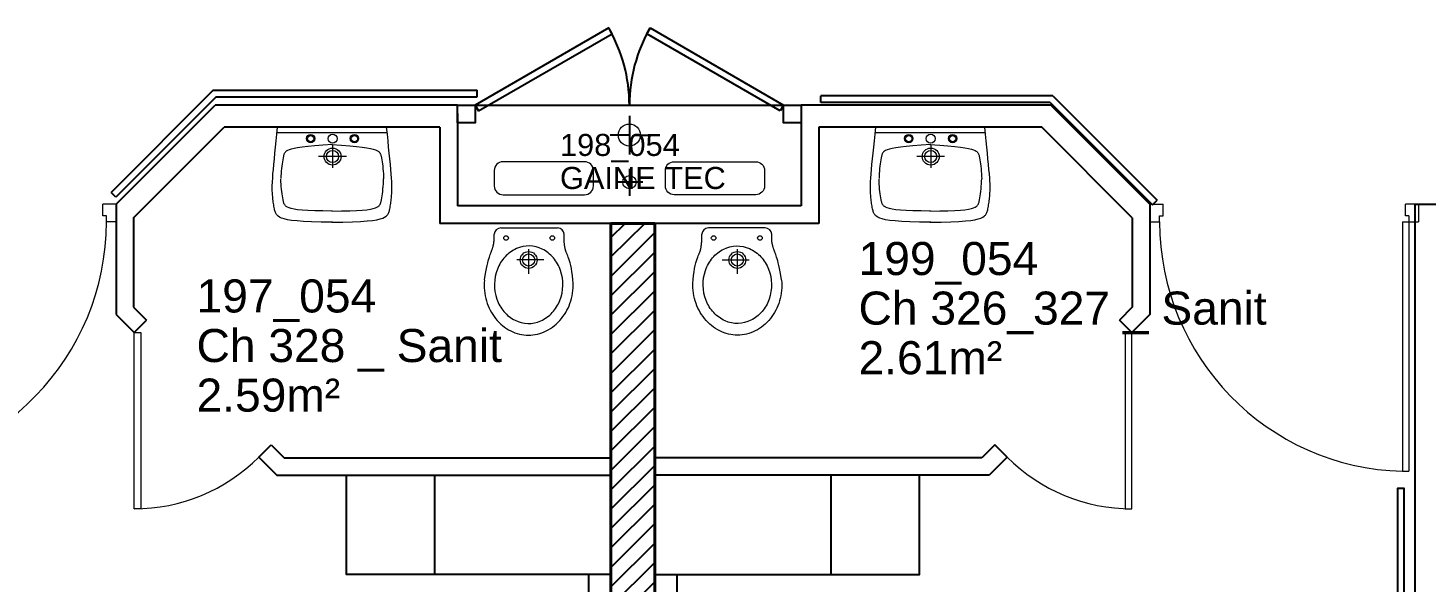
# Model space of a CAD drawing. Header units: metres. Extents: x 143.8 to 210.8, y 45.3 to 115.9.
# Drawn here: x 195.47 to 201.82, y 52.31 to 54.82 of the extents above; entities that cross this region are included whole.
import ezdxf

# ---------------------------------------------------------------- set-up
doc = ezdxf.new("R2010")
doc.units = ezdxf.units.M
doc.header["$LTSCALE"] = 0.6
doc.header["$MEASUREMENT"] = 0
doc.linetypes.add('CONTINU', pattern=[0])
doc.layers.get('0').update_dxf_attribs({"linetype": 'CONTINUOUS'})
for name, color, linetype in [('009 main courant', 181, 'CONTINUOUS'), ('A_AGENC', 204, 'CONTINUOUS'), ('A_EQMP', 142, 'CONTINUOUS'), ('A_Etiqu_Gaine', 8, 'CONTINUOUS'), ('A_Etiqu_Gaine_code', 8, 'CONTINUOUS'), ('A_Etiqu_Local', 8, 'CONTINUOUS'), ('A_HACH_STRUC', 7, 'CONTINUOUS'), ('A_MUR_CLOIS', 8, 'CONTINU')]:
    doc.layers.add(name, color=color, linetype=linetype)
for name, color, linetype, lineweight in [('A_MURS_STRU', 7, 'CONTINU', 40), ('A_PORTE', 8, 'CONTINU', 0), ('A_SANI', 5, 'CONTINU', 0)]:
    doc.layers.add(name, color=color, linetype=linetype, lineweight=lineweight)
doc.styles.add('Attribut', font='arial.ttf')

# ---------------------------------------------------------------- blocks, each defined once
blk = doc.blocks.new('A_Etiqu_Local')
at = {"style": 'Attribut', "flags": 1}
for tag, p in [('CODE_HOPITAL', (-0.4463, 1.632)), ('CODE_SITE', (-0.4463, 1.407)), ('CODE_BATIMENT', (-0.4463, 1.182)), ('CODE_SECTEUR', (-0.4463, 0.957)), ('CODE_ETAGE', (-0.4463, 0.732)), ('NOM_NORMALISE', (-0.4463, -0.843)), ('SECTEUR_ACTIVITE', (-0.4463, -1.068)), ('SOUS_SECTEUR_ACTIVITE', (-0.4463, -1.293)), ('VOLUME', (-0.4463, -1.518)), ('SERVICE', (-0.4463, -1.743)), ('CODE_UG', (-0.4463, -1.968)), ('CODE_UA', (-0.4463, -2.193)), ('CODE_POLE', (-0.4463, -2.418)), ('OCCUPANT_EXTERNE', (-0.4463, -2.643)), ('DISPONIBILITE', (-0.4463, -2.868)), ('ACCES_HANDICAPES', (-0.4463, -3.093)), ('NATURE_SOL', (-0.4463, -3.318)), ('RISQUE_LABORATOIRE', (-0.4463, -3.543)), ('AMIANTE', (-0.4463, -3.768))]:
    blk.add_attdef(tag, p, '', height=0.15, dxfattribs=at)
at = {"layer": 'A_Etiqu_Local', "style": 'Attribut'}
for tag, p in [('CODE_PIECE', (-0.4463, 0.282)), ('NOM_USAGE', (-0.4463, 0.057)), ('SURFACE', (-0.4463, -0.168))]:
    blk.add_attdef(tag, p, '', height=0.15, dxfattribs=at)
blk = doc.blocks.new('A_Etiqu_Gaine')
at = {"style": 'Attribut', "flags": 1}
for tag, p in [('CODE_HOPITAL', (-0.4323, 0.8651)), ('CODE_SITE', (-0.4323, 0.7151)), ('CODE_BATIMENT', (-0.4323, 0.5651)), ('CODE_SECTEUR', (-0.4323, 0.4151)), ('CODE_ETAGE', (-0.4323, 0.2651)), ('NOM_NORMALISE', (-0.4323, -0.3349)), ('SECTEUR_ACTIVITE', (-0.4323, -0.4849)), ('SOUS_SECTEUR_ACTIVITE', (-0.4323, -0.6349)), ('SURFACE', (-0.4323, -0.7849)), ('CODE_UG', (-0.4323, -0.9349)), ('CODE_POLE', (-0.4323, -1.0849)), ('AMIANTE', (-0.4323, -1.2349))]:
    blk.add_attdef(tag, p, '', height=0.1, dxfattribs=at)
at = {"layer": 'A_Etiqu_Gaine', "style": 'Attribut'}
blk.add_attdef('NOM_USAGE', (-0.4323, -0.1849), '', height=0.1, dxfattribs=at)
at = {"layer": 'A_Etiqu_Gaine_code', "style": 'Attribut'}
blk.add_attdef('CODE_PIECE', (-0.4323, -0.0349), '', height=0.1, dxfattribs=at)

msp = doc.modelspace()

# ---------------------------------------------------------------- hatches: boundary and pattern name
at = {"layer": 'A_HACH_STRUC'}
h = msp.add_hatch(dxfattribs=at)
h.set_pattern_fill('ANSI31', color=8, scale=0.5, angle=359.76959, style=0)
h.set_pattern_definition([(44.7696, (198.016245, 47.69638), (-0.0440161, 0.04437154), [])])
h.paths.add_polyline_path([(198.3162, 53.9339), (198.1162, 53.9339), (198.1162, 49.0214), (198.0162, 49.0214), (198.0162, 48.9464), (198.1162, 48.9464), (198.1162, 47.6964), (198.1913, 47.6964), (198.3163, 47.6964), (198.3411, 47.6964), (198.3411, 47.7964), (198.3162, 47.7964)])

# ---------------------------------------------------------------- linework, layer by layer
at = {"layer": '009 main courant', "color": 8, "linetype": 'Continuous'}
for p, q in [((196.311, 54.538), (195.8476, 54.0746)), ((196.311, 54.538), (197.5093, 54.538)), ((197.5093, 54.508), (197.5093, 54.538)), ((196.3235, 54.508), (195.8688, 54.0534)), ((196.3235, 54.508), (197.5093, 54.508)), ((199.0688, 54.4831), (199.0688, 54.5131)), ((200.1222, 54.5131), (199.0688, 54.5131)), ((200.1098, 54.4831), (199.0688, 54.4831)), ((200.1098, 54.4831), (200.5744, 54.0185)), ((200.1222, 54.5131), (200.5956, 54.0397)), ((195.8688, 54.0534), (195.8476, 54.0746)), ((200.5744, 54.0185), (200.5956, 54.0397))]:
    msp.add_line(p, q, dxfattribs=at)
msp.add_lwpolyline([(201.7163, 50.5362), (201.7163, 52.7311), (201.6863, 52.7311), (201.6863, 50.5362)], dxfattribs=at)
at = {"layer": 'A_AGENC', "color": 8, "linetype": 'Continuous'}
for p, q in [((198.1062, 54.8209), (197.4999, 54.4709)), ((197.5149, 54.4449), (198.1212, 54.7949)), ((198.1212, 54.7949), (198.1062, 54.8209)), ((198.2787, 54.7949), (198.2937, 54.8209)), ((198.8849, 54.4449), (198.2787, 54.7949)), ((198.2937, 54.8209), (198.8999, 54.4709)), ((197.4999, 54.4709), (197.5149, 54.4449)), ((198.8999, 54.4709), (198.8849, 54.4449))]:
    msp.add_line(p, q, dxfattribs=at)
for points in [[(197.4999, 54.4709), (197.4999, 54.3909), (197.4199, 54.3909), (197.4199, 54.4709), (198.9799, 54.4709)], [(198.9799, 54.4709), (198.9799, 54.3909), (198.8999, 54.3909), (198.8999, 54.4709)]]:
    msp.add_lwpolyline(points, dxfattribs=at)
for centre, start, end in [((197.4999, 54.4709), 0.00001, 30.00001), ((198.8999, 54.4709), 150.00001, 180.00001)]:
    msp.add_arc(centre, 0.7, start, end, dxfattribs=at)
at = {"layer": 'A_EQMP', "color": 8, "linetype": 'Continuous'}
for p, q in [((198.2, 54.4226), (198.2, 54.2469)), ((198.2, 54.3347), (198.1122, 54.3347)), ((198.2251, 54.3347), (198.3129, 54.3347)), ((198.2, 54.1824), (198.2, 54.0594)), ((198.2615, 54.1209), (198.1385, 54.1209)), ((197.3162, 52.3409), (197.3162, 52.7909)), ((199.1162, 52.3409), (199.1162, 52.7909)), ((198.0163, 49.1014), (198.0163, 52.3409)), ((198.4162, 48.7764), (198.4162, 52.3409))]:
    msp.add_line(p, q, dxfattribs=at)
for points in [[(198.1162, 52.7909), (198.1162, 52.3409), (196.9162, 52.3409), (196.9162, 52.7909)], [(198.3162, 52.7909), (198.3162, 52.3409), (199.5162, 52.3409), (199.5162, 52.7909)]]:
    msp.add_lwpolyline(points, close=True, dxfattribs=at)
at = {"layer": 'A_MUR_CLOIS', "color": 8, "linetype": 'Continuous'}
for p, q in [((195.8696, 54.0209), (196.3196, 54.4709)), ((197.4199, 54.4709), (196.3196, 54.4709)), ((200.1131, 54.4709), (198.9799, 54.4709)), ((198.9799, 54.4709), (198.9799, 54.0139)), ((200.5629, 54.0209), (200.1129, 54.4709)), ((197.4199, 54.4334), (197.4199, 54.0139)), ((195.9496, 53.9595), (196.361, 54.3709)), ((197.3399, 54.3709), (196.361, 54.3709)), ((197.3399, 54.3709), (197.3399, 53.9339)), ((200.0715, 54.3709), (199.0599, 54.3709)), ((199.0599, 54.3709), (199.0599, 53.9339)), ((200.4829, 53.9595), (200.0715, 54.3709)), ((195.8696, 54.0209), (195.8696, 53.5209)), ((198.9799, 54.0139), (197.4199, 54.0139)), ((200.5629, 54.0209), (200.5629, 53.5209)), ((201.7661, 50.4462), (201.7663, 54.0209)), ((195.9496, 53.9595), (195.9496, 53.5541)), ((200.4829, 53.9595), (200.4829, 53.5541)), ((198.1162, 53.9339), (197.3399, 53.9339)), ((199.0599, 53.9339), (198.3162, 53.9339)), ((195.8696, 53.5209), (195.9518, 53.4388)), ((195.9496, 53.5541), (196.0084, 53.4953)), ((200.4829, 53.5541), (200.4241, 53.4953)), ((200.5629, 53.5209), (200.4807, 53.4388)), ((195.9518, 53.4388), (196.0084, 53.4953)), ((200.4807, 53.4388), (200.4241, 53.4953)), ((196.5175, 52.8731), (196.574, 52.9297)), ((196.574, 52.9297), (196.6328, 52.8709)), ((199.8584, 52.9297), (199.7997, 52.8709)), ((199.915, 52.8731), (199.8584, 52.9297)), ((196.5175, 52.8731), (196.5996, 52.7909)), ((196.6328, 52.8709), (198.1162, 52.8709)), ((199.7997, 52.8709), (198.3162, 52.8709)), ((199.915, 52.8731), (199.8329, 52.7909)), ((196.5996, 52.7909), (198.1162, 52.7909)), ((199.8329, 52.7909), (198.3162, 52.7909))]:
    msp.add_line(p, q, dxfattribs=at)
msp.add_lwpolyline([(201.7663, 54.0209), (201.8664, 54.0209)], dxfattribs=at)
at = {"layer": 'A_MURS_STRU', "color": 8, "linetype": 'Continuous'}
for p, q in [((198.1162, 53.9339), (198.1162, 49.0214)), ((198.3162, 47.7964), (198.3162, 53.9339))]:
    msp.add_line(p, q, dxfattribs=at)
at = {"layer": 'A_MURS_STRU', "color": 8}
msp.add_line((198.1162, 53.9339), (198.3162, 53.9339), dxfattribs=at)
at = {"layer": 'A_PORTE', "color": 8, "linetype": 'Continuous'}
for p, q in [((195.8098, 53.9687), (195.8098, 54.0209)), ((195.8696, 54.0209), (195.8098, 54.0209)), ((195.8696, 54.0209), (195.8696, 53.9409)), ((200.5629, 54.0209), (200.5629, 53.9409)), ((200.5629, 54.0209), (200.6227, 54.0209)), ((200.6227, 53.9687), (200.6227, 54.0209)), ((201.7227, 53.9687), (201.7227, 54.0209)), ((201.7826, 54.0209), (201.7227, 54.0209)), ((201.7826, 54.0209), (201.7826, 53.9409)), ((195.8258, 53.9687), (195.8098, 53.9687)), ((195.8258, 53.9409), (195.8258, 53.9687)), ((200.6067, 53.9409), (200.6067, 53.9687)), ((200.6067, 53.9687), (200.6227, 53.9687)), ((201.7387, 53.9687), (201.7227, 53.9687)), ((201.7387, 53.9687), (201.7387, 52.8093)), ((195.8696, 53.9409), (195.8258, 53.9409)), ((200.5629, 53.9409), (200.6067, 53.9409)), ((201.7087, 53.9409), (201.7087, 52.8093)), ((201.7087, 53.9409), (201.7826, 53.9409)), ((201.7087, 52.8093), (201.7387, 52.8093))]:
    msp.add_line(p, q, dxfattribs=at)
for points in [[(195.9818, 53.4388), (195.9818, 52.6388), (195.9518, 52.6388), (195.9518, 53.4388)], [(200.4507, 53.4388), (200.4507, 52.6388), (200.4807, 52.6388), (200.4807, 53.4388)]]:
    msp.add_lwpolyline(points, close=True, dxfattribs=at)
at = {"layer": 'A_PORTE', "color": 8}
for centre, start, end in [((194.6938, 53.9409), 271.51862, 360), ((201.7387, 53.9409), 180, 268.48138)]:
    msp.add_arc(centre, 1.132, start, end, dxfattribs=at)
at = {"layer": 'A_PORTE', "color": 8, "linetype": 'Continuous'}
for centre, start, end in [((195.9518, 53.4388), 270, 315.00002), ((200.4807, 53.4388), 224.99998, 270)]:
    msp.add_arc(centre, 0.8, start, end, dxfattribs=at)
at = {"layer": 'A_SANI', "color": 8, "linetype": 'Continuous'}
for p, q in [((196.5967, 54.3092), (196.5997, 54.3395)), ((196.5997, 54.3395), (196.6028, 54.3709)), ((196.6028, 54.3709), (197.0981, 54.3709)), ((196.6028, 54.346), (197.0981, 54.346)), ((197.1012, 54.3395), (197.0981, 54.3709)), ((197.1043, 54.3092), (197.1012, 54.3395)), ((199.3119, 54.3092), (199.3149, 54.3395)), ((199.3149, 54.3395), (199.318, 54.3709)), ((199.318, 54.3709), (199.8134, 54.3709)), ((199.318, 54.346), (199.8134, 54.346)), ((199.8165, 54.3395), (199.8134, 54.3709)), ((199.8195, 54.3092), (199.8165, 54.3395)), ((196.591, 54.2525), (196.5938, 54.2802)), ((196.5938, 54.2802), (196.5967, 54.3092)), ((196.8525, 54.2884), (196.8525, 54.1863)), ((197.1072, 54.2802), (197.1043, 54.3092)), ((197.11, 54.2525), (197.1072, 54.2802)), ((199.3062, 54.2525), (199.309, 54.2802)), ((199.309, 54.2802), (199.3119, 54.3092)), ((199.5677, 54.2884), (199.5677, 54.1863)), ((199.8224, 54.2802), (199.8195, 54.3092)), ((199.8252, 54.2525), (199.8224, 54.2802)), ((196.5839, 54.1793), (196.586, 54.202)), ((196.586, 54.202), (196.5884, 54.2264)), ((196.5884, 54.2264), (196.591, 54.2525)), ((196.9157, 54.2374), (196.7892, 54.2374)), ((197.1126, 54.2264), (197.11, 54.2525)), ((197.115, 54.202), (197.1126, 54.2264)), ((197.1171, 54.1793), (197.115, 54.202)), ((199.2991, 54.1793), (199.3012, 54.202)), ((199.3012, 54.202), (199.3036, 54.2264)), ((199.3036, 54.2264), (199.3062, 54.2525)), ((199.6309, 54.2374), (199.5044, 54.2374)), ((199.8278, 54.2264), (199.8252, 54.2525)), ((199.8302, 54.202), (199.8278, 54.2264)), ((199.8323, 54.1793), (199.8302, 54.202)), ((196.5796, 54.1237), (196.5807, 54.1401)), ((196.5807, 54.1401), (196.5821, 54.1586)), ((196.5821, 54.1586), (196.5839, 54.1793)), ((197.1189, 54.1586), (197.1171, 54.1793)), ((197.1203, 54.1401), (197.1189, 54.1586)), ((197.1214, 54.1237), (197.1203, 54.1401)), ((199.2948, 54.1237), (199.2959, 54.1401)), ((199.2959, 54.1401), (199.2973, 54.1586)), ((199.2973, 54.1586), (199.2991, 54.1793)), ((199.8341, 54.1586), (199.8323, 54.1793)), ((199.8355, 54.1401), (199.8341, 54.1586)), ((199.8366, 54.1237), (199.8355, 54.1401)), ((196.5787, 54.0972), (196.5788, 54.1032)), ((196.5787, 54.0914), (196.5787, 54.0972)), ((196.5788, 54.0857), (196.5787, 54.0914)), ((196.5788, 54.1032), (196.5789, 54.1096)), ((196.5791, 54.0801), (196.5788, 54.0857)), ((196.5789, 54.1096), (196.5792, 54.1164)), ((196.5794, 54.0745), (196.5791, 54.0801)), ((196.5792, 54.1164), (196.5796, 54.1237)), ((196.5797, 54.0688), (196.5794, 54.0745)), ((197.1212, 54.0688), (197.1216, 54.0745)), ((197.1218, 54.1164), (197.1214, 54.1237)), ((197.1216, 54.0745), (197.1219, 54.0801)), ((197.122, 54.1096), (197.1218, 54.1164)), ((197.1219, 54.0801), (197.1221, 54.0857)), ((197.1222, 54.1032), (197.122, 54.1096)), ((197.1221, 54.0857), (197.1222, 54.0914)), ((197.1223, 54.0972), (197.1222, 54.1032)), ((197.1222, 54.0914), (197.1223, 54.0972)), ((199.2939, 54.0972), (199.294, 54.1032)), ((199.2939, 54.0914), (199.2939, 54.0972)), ((199.2941, 54.0857), (199.2939, 54.0914)), ((199.294, 54.1032), (199.2942, 54.1096)), ((199.2943, 54.0801), (199.2941, 54.0857)), ((199.2942, 54.1096), (199.2944, 54.1164)), ((199.2946, 54.0745), (199.2943, 54.0801)), ((199.2944, 54.1164), (199.2948, 54.1237)), ((199.295, 54.0688), (199.2946, 54.0745)), ((199.8365, 54.0688), (199.8368, 54.0745)), ((199.837, 54.1164), (199.8366, 54.1237)), ((199.8368, 54.0745), (199.8371, 54.0801)), ((199.8372, 54.1096), (199.837, 54.1164)), ((199.8371, 54.0801), (199.8373, 54.0857)), ((199.8374, 54.1032), (199.8372, 54.1096)), ((199.8373, 54.0857), (199.8375, 54.0914)), ((199.8375, 54.0972), (199.8374, 54.1032)), ((199.8375, 54.0914), (199.8375, 54.0972)), ((196.5802, 54.0629), (196.5797, 54.0688)), ((196.5807, 54.0567), (196.5802, 54.0629)), ((196.5814, 54.0503), (196.5807, 54.0567)), ((196.5821, 54.0438), (196.5814, 54.0503)), ((196.5828, 54.0372), (196.5821, 54.0438)), ((196.5836, 54.0307), (196.5828, 54.0372)), ((196.5845, 54.0242), (196.5836, 54.0307)), ((196.5854, 54.0179), (196.5845, 54.0242)), ((196.5864, 54.0119), (196.5854, 54.0179)), ((196.5874, 54.0062), (196.5864, 54.0119)), ((197.1136, 54.0062), (197.1146, 54.0119)), ((197.1146, 54.0119), (197.1156, 54.0179)), ((197.1156, 54.0179), (197.1165, 54.0242)), ((197.1165, 54.0242), (197.1173, 54.0307)), ((197.1173, 54.0307), (197.1182, 54.0372)), ((197.1182, 54.0372), (197.1189, 54.0438)), ((197.1189, 54.0438), (197.1196, 54.0503)), ((197.1196, 54.0503), (197.1202, 54.0567)), ((197.1202, 54.0567), (197.1208, 54.0629)), ((197.1208, 54.0629), (197.1212, 54.0688)), ((199.2954, 54.0629), (199.295, 54.0688)), ((199.296, 54.0567), (199.2954, 54.0629)), ((199.2966, 54.0503), (199.296, 54.0567)), ((199.2973, 54.0438), (199.2966, 54.0503)), ((199.298, 54.0372), (199.2973, 54.0438)), ((199.2988, 54.0307), (199.298, 54.0372)), ((199.2997, 54.0242), (199.2988, 54.0307)), ((199.3006, 54.0179), (199.2997, 54.0242)), ((199.3016, 54.0119), (199.3006, 54.0179)), ((199.3026, 54.0062), (199.3016, 54.0119)), ((199.8288, 54.0062), (199.8298, 54.0119)), ((199.8298, 54.0119), (199.8308, 54.0179)), ((199.8308, 54.0179), (199.8317, 54.0242)), ((199.8317, 54.0242), (199.8326, 54.0307)), ((199.8326, 54.0307), (199.8334, 54.0372)), ((199.8334, 54.0372), (199.8341, 54.0438)), ((199.8341, 54.0438), (199.8348, 54.0503)), ((199.8348, 54.0503), (199.8354, 54.0567)), ((199.8354, 54.0567), (199.836, 54.0629)), ((199.836, 54.0629), (199.8365, 54.0688)), ((196.5884, 54.0009), (196.5874, 54.0062)), ((196.5895, 53.996), (196.5884, 54.0009)), ((196.5906, 53.9916), (196.5895, 53.996)), ((196.5918, 53.9875), (196.5906, 53.9916)), ((196.5932, 53.9839), (196.5918, 53.9875)), ((196.5946, 53.9805), (196.5932, 53.9839)), ((196.5963, 53.9774), (196.5946, 53.9805)), ((196.5982, 53.9746), (196.5963, 53.9774)), ((196.6004, 53.9719), (196.5982, 53.9746)), ((196.6028, 53.9694), (196.6004, 53.9719)), ((196.6055, 53.967), (196.6028, 53.9694)), ((196.6121, 53.9625), (196.6055, 53.967)), ((196.6209, 53.9583), (196.6121, 53.9625)), ((196.6324, 53.9545), (196.6209, 53.9583)), ((196.6474, 53.951), (196.6324, 53.9545)), ((196.6668, 53.9479), (196.6474, 53.951)), ((196.6911, 53.9452), (196.6668, 53.9479)), ((196.7211, 53.943), (196.6911, 53.9452)), ((196.9799, 53.943), (197.0099, 53.9452)), ((197.0099, 53.9452), (197.0342, 53.9479)), ((197.0342, 53.9479), (197.0535, 53.951)), ((197.0535, 53.951), (197.0686, 53.9545)), ((197.0686, 53.9545), (197.0801, 53.9583)), ((197.0801, 53.9583), (197.0888, 53.9625)), ((197.0888, 53.9625), (197.0954, 53.967)), ((197.0954, 53.967), (197.0982, 53.9694)), ((197.0982, 53.9694), (197.1006, 53.9719)), ((197.1006, 53.9719), (197.1028, 53.9746)), ((197.1028, 53.9746), (197.1046, 53.9774)), ((197.1046, 53.9774), (197.1063, 53.9805)), ((197.1063, 53.9805), (197.1078, 53.9839)), ((197.1078, 53.9839), (197.1092, 53.9875)), ((197.1092, 53.9875), (197.1104, 53.9916)), ((197.1104, 53.9916), (197.1115, 53.996)), ((197.1115, 53.996), (197.1126, 54.0009)), ((197.1126, 54.0009), (197.1136, 54.0062)), ((199.3036, 54.0009), (199.3026, 54.0062)), ((199.3047, 53.996), (199.3036, 54.0009)), ((199.3058, 53.9916), (199.3047, 53.996)), ((199.307, 53.9875), (199.3058, 53.9916)), ((199.3084, 53.9839), (199.307, 53.9875)), ((199.3099, 53.9805), (199.3084, 53.9839)), ((199.3115, 53.9774), (199.3099, 53.9805)), ((199.3134, 53.9746), (199.3115, 53.9774)), ((199.3156, 53.9719), (199.3134, 53.9746)), ((199.318, 53.9694), (199.3156, 53.9719)), ((199.3208, 53.967), (199.318, 53.9694)), ((199.3274, 53.9625), (199.3208, 53.967)), ((199.3361, 53.9583), (199.3274, 53.9625)), ((199.3476, 53.9545), (199.3361, 53.9583)), ((199.3627, 53.951), (199.3476, 53.9545)), ((199.382, 53.9479), (199.3627, 53.951)), ((199.4063, 53.9452), (199.382, 53.9479)), ((199.4363, 53.943), (199.4063, 53.9452)), ((199.6951, 53.943), (199.7251, 53.9452)), ((199.7251, 53.9452), (199.7494, 53.9479)), ((199.7494, 53.9479), (199.7687, 53.951)), ((199.7687, 53.951), (199.7838, 53.9545)), ((199.7838, 53.9545), (199.7953, 53.9583)), ((199.7953, 53.9583), (199.804, 53.9625)), ((199.804, 53.9625), (199.8107, 53.967)), ((199.8107, 53.967), (199.8134, 53.9694)), ((199.8134, 53.9694), (199.8158, 53.9719)), ((199.8158, 53.9719), (199.818, 53.9746)), ((199.818, 53.9746), (199.8199, 53.9774)), ((199.8199, 53.9774), (199.8215, 53.9805)), ((199.8215, 53.9805), (199.823, 53.9839)), ((199.823, 53.9839), (199.8244, 53.9875)), ((199.8244, 53.9875), (199.8256, 53.9916)), ((199.8256, 53.9916), (199.8267, 53.996)), ((199.8267, 53.996), (199.8278, 54.0009)), ((199.8278, 54.0009), (199.8288, 54.0062)), ((196.7575, 53.9412), (196.7211, 53.943)), ((196.801, 53.94), (196.7575, 53.9412)), ((196.8525, 53.9392), (196.801, 53.94)), ((196.8485, 53.9392), (196.8999, 53.94)), ((196.8999, 53.94), (196.9435, 53.9412)), ((196.9435, 53.9412), (196.9799, 53.943)), ((197.5864, 53.8819), (197.5865, 53.885)), ((197.6165, 53.9139), (197.8737, 53.9139)), ((197.9038, 53.8819), (197.9037, 53.885)), ((198.5287, 53.8819), (198.5288, 53.885)), ((198.816, 53.9139), (198.5588, 53.9139)), ((198.8461, 53.8819), (198.8459, 53.885)), ((199.4727, 53.9412), (199.4363, 53.943)), ((199.5163, 53.94), (199.4727, 53.9412)), ((199.5677, 53.9392), (199.5163, 53.94)), ((199.5637, 53.9392), (199.6152, 53.94)), ((199.6152, 53.94), (199.6587, 53.9412)), ((199.6587, 53.9412), (199.6951, 53.943)), ((197.811, 53.7681), (197.689, 53.7681)), ((197.7427, 53.8169), (197.7427, 53.7046)), ((198.6215, 53.7681), (198.7435, 53.7681)), ((198.6898, 53.8169), (198.6898, 53.7046))]:
    msp.add_line(p, q, dxfattribs=at)
for points in [[(196.8527, 54.2921), (196.8087, 54.2891), (196.7715, 54.2862), (196.7404, 54.2833), (196.7148, 54.2804), (196.6941, 54.2774), (196.6776, 54.2745), (196.6649, 54.2714), (196.6551, 54.2683), (196.6479, 54.2651), (196.6425, 54.2618), (196.6425, 54.2618), (196.6403, 54.2601), (196.6384, 54.2583), (196.6367, 54.2565), (196.6352, 54.2545), (196.6339, 54.2524), (196.6328, 54.2501), (196.6318, 54.2476), (196.6309, 54.2449), (196.6301, 54.242), (196.6293, 54.2388), (196.6293, 54.2388), (196.6277, 54.2315), (196.6261, 54.2231), (196.6246, 54.2139), (196.6232, 54.2039), (196.6219, 54.1934), (196.6208, 54.1825), (196.6198, 54.1715), (196.619, 54.1603), (196.6183, 54.1493), (196.618, 54.1385)], [(196.8493, 54.2921), (196.8933, 54.2891), (196.9305, 54.2862), (196.9616, 54.2833), (196.9873, 54.2804), (197.008, 54.2774), (197.0244, 54.2745), (197.0372, 54.2714), (197.0469, 54.2683), (197.0541, 54.2651), (197.0595, 54.2618), (197.0595, 54.2618), (197.0617, 54.2601), (197.0637, 54.2583), (197.0653, 54.2565), (197.0668, 54.2545), (197.0681, 54.2524), (197.0692, 54.2501), (197.0702, 54.2476), (197.0711, 54.2449), (197.0719, 54.242), (197.0728, 54.2388), (197.0728, 54.2388), (197.0743, 54.2315), (197.0759, 54.2231), (197.0774, 54.2138), (197.0788, 54.2038), (197.0801, 54.1932), (197.0813, 54.1821), (197.0823, 54.1707), (197.0831, 54.1592), (197.0837, 54.1477), (197.0841, 54.1363)], [(199.5679, 54.2921), (199.5239, 54.2891), (199.4867, 54.2862), (199.4556, 54.2833), (199.43, 54.2804), (199.4093, 54.2774), (199.3928, 54.2745), (199.3801, 54.2714), (199.3704, 54.2683), (199.3631, 54.2651), (199.3577, 54.2618), (199.3577, 54.2618), (199.3555, 54.2601), (199.3536, 54.2583), (199.3519, 54.2565), (199.3504, 54.2545), (199.3492, 54.2524), (199.348, 54.2501), (199.347, 54.2476), (199.3461, 54.2449), (199.3453, 54.242), (199.3445, 54.2388), (199.3445, 54.2388), (199.3429, 54.2315), (199.3413, 54.2231), (199.3399, 54.2139), (199.3384, 54.2039), (199.3371, 54.1934), (199.336, 54.1825), (199.335, 54.1715), (199.3342, 54.1603), (199.3336, 54.1493), (199.3332, 54.1385)], [(199.5645, 54.2921), (199.6085, 54.2891), (199.6457, 54.2862), (199.6769, 54.2833), (199.7025, 54.2804), (199.7232, 54.2774), (199.7396, 54.2745), (199.7524, 54.2714), (199.7621, 54.2683), (199.7693, 54.2651), (199.7748, 54.2618), (199.7748, 54.2618), (199.777, 54.2601), (199.7789, 54.2583), (199.7806, 54.2565), (199.782, 54.2545), (199.7833, 54.2524), (199.7844, 54.2501), (199.7854, 54.2476), (199.7863, 54.2449), (199.7872, 54.242), (199.788, 54.2388), (199.788, 54.2388), (199.7896, 54.2315), (199.7911, 54.2231), (199.7926, 54.2138), (199.794, 54.2038), (199.7953, 54.1932), (199.7965, 54.1821), (199.7975, 54.1707), (199.7983, 54.1592), (199.7989, 54.1477), (199.7993, 54.1363)], [(196.8493, 53.9901), (196.8933, 53.9904), (196.9305, 53.9913), (196.9616, 53.9926), (196.9873, 53.9943), (197.008, 53.9964), (197.0244, 53.9988), (197.0372, 54.0015), (197.0469, 54.0044), (197.0541, 54.0075), (197.0595, 54.0108), (197.0595, 54.0108), (197.0617, 54.0125), (197.0637, 54.0143), (197.0653, 54.0162), (197.0668, 54.0181), (197.0681, 54.0203), (197.0692, 54.0225), (197.0702, 54.025), (197.0711, 54.0277), (197.0719, 54.0307), (197.0728, 54.0339), (197.0728, 54.0339), (197.0743, 54.0412), (197.0759, 54.0496), (197.0774, 54.0588), (197.0788, 54.0689), (197.0801, 54.0795), (197.0813, 54.0906), (197.0823, 54.1019), (197.0831, 54.1135), (197.0837, 54.125), (197.0841, 54.1363)], [(199.5645, 53.9901), (199.6085, 53.9904), (199.6457, 53.9913), (199.6769, 53.9926), (199.7025, 53.9943), (199.7232, 53.9964), (199.7396, 53.9988), (199.7524, 54.0015), (199.7621, 54.0044), (199.7693, 54.0075), (199.7748, 54.0108), (199.7748, 54.0108), (199.777, 54.0125), (199.7789, 54.0143), (199.7806, 54.0162), (199.782, 54.0181), (199.7833, 54.0203), (199.7844, 54.0225), (199.7854, 54.025), (199.7863, 54.0277), (199.7872, 54.0307), (199.788, 54.0339), (199.788, 54.0339), (199.7896, 54.0412), (199.7911, 54.0496), (199.7926, 54.0588), (199.794, 54.0689), (199.7953, 54.0795), (199.7965, 54.0906), (199.7975, 54.1019), (199.7983, 54.1135), (199.7989, 54.125), (199.7993, 54.1363)], [(196.8527, 53.9901), (196.8087, 53.9904), (196.7715, 53.9913), (196.7404, 53.9926), (196.7148, 53.9943), (196.6941, 53.9964), (196.6776, 53.9988), (196.6649, 54.0015), (196.6551, 54.0044), (196.6479, 54.0075), (196.6425, 54.0108), (196.6425, 54.0108), (196.6403, 54.0125), (196.6384, 54.0143), (196.6367, 54.0162), (196.6352, 54.0181), (196.6339, 54.0203), (196.6328, 54.0225), (196.6318, 54.025), (196.6309, 54.0277), (196.6301, 54.0307), (196.6293, 54.0339), (196.6293, 54.0339), (196.6277, 54.0412), (196.6261, 54.0495), (196.6246, 54.0588), (196.6232, 54.0687), (196.6219, 54.0792), (196.6208, 54.0901), (196.6198, 54.1012), (196.619, 54.1124), (196.6183, 54.1234), (196.618, 54.1342)], [(199.5679, 53.9901), (199.5239, 53.9904), (199.4867, 53.9913), (199.4556, 53.9926), (199.43, 53.9943), (199.4093, 53.9964), (199.3928, 53.9988), (199.3801, 54.0015), (199.3704, 54.0044), (199.3631, 54.0075), (199.3577, 54.0108), (199.3577, 54.0108), (199.3555, 54.0125), (199.3536, 54.0143), (199.3519, 54.0162), (199.3504, 54.0181), (199.3492, 54.0203), (199.348, 54.0225), (199.347, 54.025), (199.3461, 54.0277), (199.3453, 54.0307), (199.3445, 54.0339), (199.3445, 54.0339), (199.3429, 54.0412), (199.3413, 54.0495), (199.3399, 54.0588), (199.3384, 54.0687), (199.3371, 54.0792), (199.336, 54.0901), (199.335, 54.1012), (199.3342, 54.1124), (199.3336, 54.1234), (199.3332, 54.1342)], [(197.5425, 53.6778), (197.5454, 53.6971), (197.5483, 53.7143), (197.5512, 53.7295), (197.554, 53.7428), (197.5567, 53.7545), (197.5594, 53.7646), (197.5619, 53.7734), (197.5643, 53.781), (197.5665, 53.7876), (197.5685, 53.7933), (197.5685, 53.7933), (197.5695, 53.7959), (197.5704, 53.7984), (197.5713, 53.8007), (197.5721, 53.803), (197.5729, 53.8051), (197.5737, 53.8072), (197.5744, 53.8092), (197.5752, 53.8113), (197.5759, 53.8133), (197.5767, 53.8154), (197.5767, 53.8154), (197.5774, 53.8175), (197.5781, 53.8197), (197.5788, 53.8219), (197.5795, 53.8242), (197.5802, 53.8265), (197.5809, 53.8287), (197.5815, 53.831), (197.5821, 53.8333), (197.5827, 53.8356), (197.5832, 53.8378), (197.5832, 53.8378), (197.5841, 53.8423), (197.5848, 53.8466), (197.5853, 53.8509), (197.5857, 53.8551), (197.586, 53.8594), (197.5862, 53.8637), (197.5863, 53.8681), (197.5864, 53.8725), (197.5864, 53.8771), (197.5864, 53.8819)], [(197.9429, 53.6778), (197.9412, 53.6971), (197.9391, 53.7143), (197.9366, 53.7295), (197.934, 53.7428), (197.9311, 53.7545), (197.9282, 53.7646), (197.9253, 53.7734), (197.9225, 53.781), (197.9198, 53.7876), (197.9174, 53.7933), (197.9174, 53.7933), (197.9163, 53.7959), (197.9153, 53.7984), (197.9143, 53.8007), (197.9134, 53.803), (197.9126, 53.8051), (197.9118, 53.8072), (197.9111, 53.8092), (197.9105, 53.8113), (197.9099, 53.8133), (197.9093, 53.8154), (197.9093, 53.8154), (197.9088, 53.8175), (197.9083, 53.8197), (197.9078, 53.8219), (197.9074, 53.8242), (197.907, 53.8265), (197.9066, 53.8287), (197.9063, 53.831), (197.906, 53.8333), (197.9057, 53.8356), (197.9054, 53.8378), (197.9054, 53.8378), (197.905, 53.8423), (197.9046, 53.8466), (197.9044, 53.8509), (197.9042, 53.8551), (197.904, 53.8594), (197.9039, 53.8637), (197.9039, 53.8681), (197.9038, 53.8725), (197.9038, 53.8771), (197.9038, 53.8819)], [(198.4896, 53.6778), (198.4913, 53.6971), (198.4934, 53.7143), (198.4958, 53.7295), (198.4985, 53.7428), (198.5014, 53.7545), (198.5043, 53.7646), (198.5072, 53.7734), (198.51, 53.781), (198.5127, 53.7876), (198.5151, 53.7933), (198.5162, 53.7959), (198.5172, 53.7984), (198.5182, 53.8007), (198.5191, 53.803), (198.5199, 53.8051), (198.5207, 53.8072), (198.5214, 53.8092), (198.522, 53.8113), (198.5226, 53.8133), (198.5232, 53.8154), (198.5237, 53.8175), (198.5242, 53.8197), (198.5247, 53.8219), (198.5251, 53.8242), (198.5255, 53.8265), (198.5259, 53.8287), (198.5262, 53.831), (198.5265, 53.8333), (198.5268, 53.8356), (198.5271, 53.8378), (198.5275, 53.8423), (198.5278, 53.8466), (198.5281, 53.8509), (198.5283, 53.8551), (198.5285, 53.8594), (198.5286, 53.8637), (198.5286, 53.8681), (198.5287, 53.8725), (198.5287, 53.8771), (198.5287, 53.8819)], [(198.89, 53.6778), (198.8871, 53.6971), (198.8842, 53.7143), (198.8813, 53.7295), (198.8785, 53.7428), (198.8758, 53.7545), (198.8731, 53.7646), (198.8706, 53.7734), (198.8682, 53.781), (198.866, 53.7876), (198.864, 53.7933), (198.863, 53.7959), (198.8621, 53.7984), (198.8612, 53.8007), (198.8604, 53.803), (198.8596, 53.8051), (198.8588, 53.8072), (198.858, 53.8092), (198.8573, 53.8113), (198.8566, 53.8133), (198.8558, 53.8154), (198.8551, 53.8175), (198.8544, 53.8197), (198.8537, 53.8219), (198.853, 53.8242), (198.8523, 53.8265), (198.8516, 53.8287), (198.851, 53.831), (198.8504, 53.8333), (198.8498, 53.8356), (198.8493, 53.8378), (198.8484, 53.8423), (198.8477, 53.8466), (198.8472, 53.8509), (198.8468, 53.8551), (198.8465, 53.8594), (198.8463, 53.8637), (198.8462, 53.8681), (198.8461, 53.8725), (198.8461, 53.8771), (198.8461, 53.8819)]]:
    msp.add_lwpolyline(points, dxfattribs=at)
for points in [[(197.5866, 54.1739), (197.5866, 54.1039, 0.414214), (197.6266, 54.0639), (197.9966, 54.0639, 0.414214), (198.0366, 54.1039), (198.0366, 54.1739, 0.414214), (197.9966, 54.2139), (197.6266, 54.2139, 0.414213)], [(198.8134, 54.1739), (198.8134, 54.1039, -0.414214), (198.7734, 54.0639), (198.4034, 54.0639, -0.414214), (198.3634, 54.1039), (198.3634, 54.1739, -0.414214), (198.4034, 54.2139), (198.7734, 54.2139, -0.414214)]]:
    msp.add_lwpolyline(points, format="xyb", close=True, dxfattribs=at)
for points in [[(197.7977, 53.4919, 0.102556), (197.8499, 53.5293, 0.093461), (197.8844, 53.5846, 0.177131), (197.8873, 53.7211, 0.093461), (197.855, 53.7778, 0.102556), (197.8045, 53.8173, 0.222932), (197.6876, 53.8198, 0.102556), (197.6355, 53.7824, 0.093461), (197.6009, 53.727, 0.177284), (197.5981, 53.5905, 0.093461), (197.6303, 53.5338, 0.102556), (197.6809, 53.4943, 0.222781), (197.7977, 53.4918)], [(198.628, 53.8173, -0.222829), (198.7449, 53.8198, -0.102556), (198.797, 53.7824, -0.093461), (198.8316, 53.727, -0.177028), (198.8344, 53.5905, -0.093461), (198.8022, 53.5338, -0.102556), (198.7516, 53.4943, -0.110065)], [(198.7517, 53.4943, -0.222941), (198.6347, 53.4919, -0.102556), (198.5826, 53.5293, -0.093461), (198.5481, 53.5846, -0.177185), (198.5452, 53.7211, -0.093461), (198.5775, 53.7778, -0.102556), (198.628, 53.8173, -0.110065)], [(197.5418, 53.6771, 0.092772), (197.5511, 53.582, 0.098236), (197.5927, 53.5019, 0.108258), (197.6616, 53.4462, 0.11669), (197.7416, 53.4273, 0.116228), (197.8218, 53.4462, 0.107322), (197.8912, 53.5019, 0.097518), (197.9336, 53.5822, 0.092603), (197.9438, 53.6771, 0.094447)], [(198.8907, 53.6771, -0.092772), (198.8814, 53.582, -0.098236), (198.8398, 53.5019, -0.108258), (198.7709, 53.4462, -0.11669), (198.6909, 53.4273, -0.116228), (198.6107, 53.4462, -0.107322), (198.5413, 53.5019, -0.097518), (198.4989, 53.5822, -0.092603), (198.4887, 53.6771, -0.094447)]]:
    msp.add_lwpolyline(points, format="xyb", dxfattribs=at)
for centre, radius in [((196.753, 54.3189), 0.0189), ((196.753, 54.3189), 0.0144), ((196.8525, 54.3189), 0.0204), ((196.9519, 54.3189), 0.0189), ((196.9519, 54.3189), 0.0144), ((198.2, 54.3347), 0.05), ((199.4682, 54.3189), 0.0189), ((199.4682, 54.3189), 0.0144), ((199.5677, 54.3189), 0.0204), ((199.6672, 54.3189), 0.0189), ((199.6672, 54.3189), 0.0144), ((196.8525, 54.2374), 0.0387), ((196.8525, 54.2374), 0.0274), ((199.5677, 54.2374), 0.0387), ((199.5677, 54.2374), 0.0274), ((198.2, 54.1209), 0.03), ((197.6401, 53.8678), 0.0105), ((197.8501, 53.8678), 0.0105), ((198.5824, 53.8678), 0.0105), ((198.7924, 53.8678), 0.0105), ((197.7427, 53.7681), 0.0383), ((197.7427, 53.7681), 0.0276), ((198.6898, 53.7681), 0.0383), ((198.6898, 53.7681), 0.0276)]:
    msp.add_circle(centre, radius, dxfattribs=at)
for centre, start, end in [((197.6165, 53.8839), 90, 177.81647), ((197.8737, 53.8839), 2.18352, 90), ((198.5588, 53.8839), 90, 177.81648), ((198.816, 53.8839), 2.18353, 90)]:
    msp.add_arc(centre, 0.03, start, end, dxfattribs=at)

# ---------------------------------------------------------------- block references
at = {"layer": 'A_Etiqu_Gaine', "color": 8}
ref = msp.add_blockref('A_Etiqu_Gaine', (198.3172, 54.275), dxfattribs=at)
ref.add_attrib('CODE_PIECE', '198_054', (197.8848, 54.2402), dxfattribs={"layer": 'A_Etiqu_Gaine_code', "height": 0.1, "style": 'Attribut'})
ref.add_attrib('NOM_USAGE', 'GAINE TEC', (197.8848, 54.0902), dxfattribs={"height": 0.1, "style": 'Attribut'})
at = {"layer": 'A_Etiqu_Local', "color": 8}
ref = msp.add_blockref('A_Etiqu_Local', (199.6865, 53.4177), dxfattribs=at)
ref.add_attrib('CODE_PIECE', '199_054', (199.2402, 53.6997), dxfattribs={"height": 0.15, "style": 'Attribut'})
ref.add_attrib('NOM_USAGE', 'Ch 326_327 _ Sanit', (199.2402, 53.4747), dxfattribs={"height": 0.15, "style": 'Attribut'})
ref.add_attrib('SURFACE', '2.61m²', (199.2402, 53.2497), dxfattribs={"height": 0.15, "style": 'Attribut'})
ref = msp.add_blockref('A_Etiqu_Local', (196.6813, 53.2479), dxfattribs=at)
ref.add_attrib('CODE_PIECE', '197_054', (196.235, 53.5299), dxfattribs={"height": 0.15, "style": 'Attribut'})
ref.add_attrib('NOM_USAGE', 'Ch 328 _ Sanit', (196.235, 53.3049), dxfattribs={"height": 0.15, "style": 'Attribut'})
ref.add_attrib('SURFACE', '2.59m²', (196.235, 53.0799), dxfattribs={"height": 0.15, "style": 'Attribut'})

doc.saveas('drawing.dxf')
